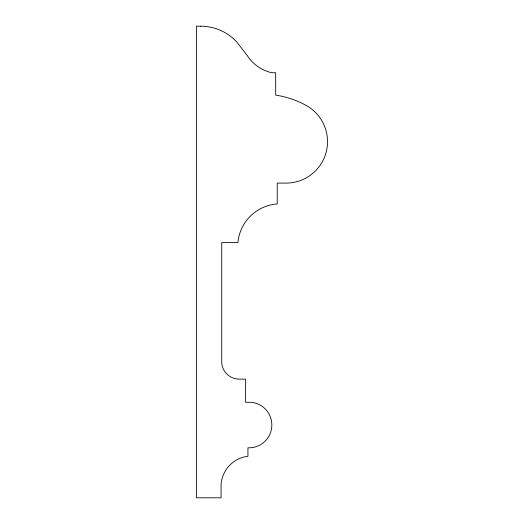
<?xml version="1.0" encoding="UTF-8"?>
<svg xmlns="http://www.w3.org/2000/svg" width="524" height="524" viewBox="0 0 524 524"><rect width="100%" height="100%" fill="white"/><g stroke="black" fill="none" stroke-linecap="round" stroke-linejoin="round"><path stroke-width="0.79" d="M200.633 26.2L196.467 26.2L196.467 497.8L221.062 497.8L221.062 485.106A30.536 30.536 0 0 1 247.937 456.286L247.937 447.797A22.82 22.82 0 0 0 271.786 426.543A22.82 22.82 0 0 0 251.022 402.268L245.625 402.268L245.625 379.114L239.461 379.114A17.502 17.502 0 0 1 221.731 362.909L221.731 242.52L237.916 242.52A42.601 42.601 0 0 1 277.229 203.934L277.229 183.099L286.477 183.099A41.442 41.442 0 0 0 304.202 104.387A91.143 91.143 0 0 0 275.683 95.126L275.683 72.744L271.727 72.744A40.047 40.047 0 0 1 247.171 55.433L236.75 41.966A49.066 49.066 0 0 0 200.633 26.2"/></g></svg>
